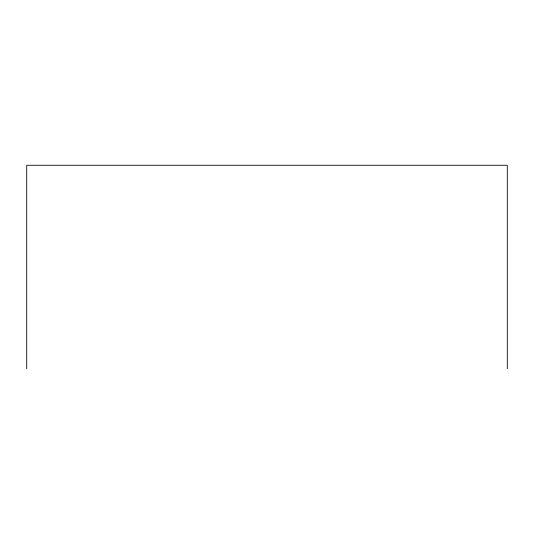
<?xml version="1.0" encoding="UTF-8"?>
<svg xmlns="http://www.w3.org/2000/svg" width="534" height="534" viewBox="0 0 534 534"><rect width="100%" height="100%" fill="white"/><g stroke="black" fill="none" stroke-linecap="round" stroke-linejoin="round"><path stroke-width="0.8" d="M507.3 368.734L507.3 165.266L26.7 165.266L26.7 368.734"/></g></svg>
